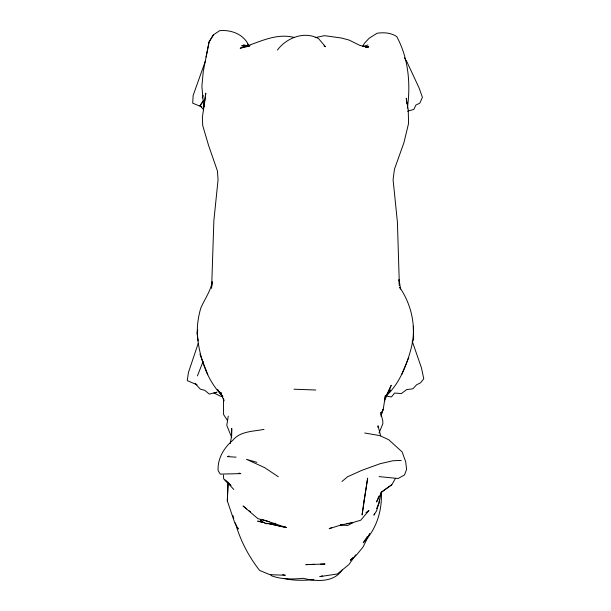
<?xml version="1.0" encoding="UTF-8"?>
<svg xmlns="http://www.w3.org/2000/svg" width="611" height="611" viewBox="0 0 611 611"><rect width="100%" height="100%" fill="white"/><g stroke="black" fill="none" stroke-linecap="round" stroke-linejoin="round"><path stroke-width="0.92" d="M231.653 435.926L231.737 428.502L231.523 436.246L230.255 443.609M211.62 288.445L213.858 220.831L218.051 179.802L217.44 170.988L208.542 145.319L202.707 125.515L202.378 117.411L205.792 93.124L204.082 106.604M237.549 527.316L238.214 528.996L234.815 523.016L227.323 500.905L228.071 482.843M227.323 500.905L228.109 482.209M211.834 285.933L212.193 281.747C210.581 291.409 204.448 299.382 200.736 308.28C197.689 318.797 196.444 329.619 197.88 340.503C200.683 360.543 207.923 381.531 222.587 396.073M407.346 108.193C410.829 84.173 408.492 58.083 396.722 36.576C390.941 32.658 383.769 32.284 377.056 33.246L369.097 38.272L364.408 43.35L362.598 46.52M379.5 499.141L379.064 502.754L376.536 510.895L373.901 515.165L374.589 513.507M228.254 416.152L226.788 425.302L231.668 437.438M247.524 43.793L248.967 46.13C244.4 34.491 231.416 29.549 219.662 30.672L213.422 34.858L209.115 41.815L203.295 71.288L201.882 86.212L203.784 107.704M206.044 57.129L209.115 41.815L213.422 34.858M197.743 330.024L197.032 332.774L198.231 340.801M385.564 396.57C399.441 383.83 406.682 365.401 411.356 347.537C416.519 326.9 411.646 304.95 399.8 287.468M198.277 343.229L188.44 372.45L187.249 380.6L197.048 384.831M380.913 416.106L383.242 409.271L385.419 395.409L384.525 400.793L391.223 385.289L386.618 395.004L390.635 389.948L386.534 394.874M197.429 375.887L203.104 361.414M202.218 98.035L203.211 95.522M379.041 433.031L382.86 423.644L382.73 420.376L380.477 412.333M378.95 496.071L376.521 502.005L381.822 491.863L391.796 484.744L395.477 478.413M401.74 374.451L408.782 357.45M376.651 508.543L379.064 502.754L381.325 492.023C382.303 510.529 376.498 529.47 363.224 542.774L367.379 536.473M412.234 342.305L413.624 339.059L413.357 326.19M369.67 533.449L363.033 547.044L356.412 555.086L350.393 560.264L352.753 557.706M382.035 411.699L383.242 409.271L380.943 414.495M342.534 569.437C334.301 582.596 316.582 581.725 303.3 578.289C292.784 579.312 281.923 579.488 271.826 575.921L270.505 574.623M205.579 60.481L193.152 95.453L192.694 103.152L201.844 106.978L200.011 105.68L203.387 100.777M355.816 554.78L348.843 564.602L337.356 573.973L319.813 576.631L322.486 575.852M203.142 101.205L200.011 105.68L203.715 109.766M277.432 50.033C286.597 37.676 304.576 30.756 318.667 38.707L325.48 46.742L323.998 45.84M341.977 481.483L347.606 476.756L361.636 470.424L380.202 463.68L393.102 460.732L401.213 460.442M365.943 512.69L368.96 510.445L360.811 520.175L351.753 522.909L341.144 524.902L329.214 528.714L331.72 527.553M391.796 484.744L381.104 492.367L381.822 491.863M352.654 522.787L347.674 525.475L340.312 525.002M229.026 456.027L227.429 456.638L236.136 457.15M362.751 46.535L367.906 45.008M407.506 111.194L413.907 109.392L415.824 105.145L419.856 103.076L422.422 97.332L419.039 87.824L406.781 61.566L404.398 57.869M245.492 46.818L250.044 45.695L240.169 48.216C257.857 43.053 275.538 32.414 294.571 37.569M315.2 37.622L324.494 35.667L341.679 38.058L349.217 40.112L359.696 45.336L368.28 47.498L365.531 47.307M264.005 429.396C253.42 431.465 240.238 431.083 232.867 440.241C223.985 447.634 217.333 458.815 218.142 470.646L220.235 474.098L240.803 473.617L238.985 473.097M346.429 523.635L351.753 522.909M366.867 46.719L368.746 46.528L363.041 46.558M313.917 579.702C303.911 580.511 293.44 580.763 283.687 578.411M314.413 564.274L305.828 564.656L325.052 564.014L320.622 564.121M340.396 524.757L343.229 524.681M275.668 523.444L265.701 523.68L260.149 520.221L261.829 520.74M270.245 523.36L275.668 523.375M294.028 389.222L315.826 390.009M379.072 476.595L398.089 478.52L404.535 474.938L406.605 469.317L405.681 461.725L402.091 451.88L388.741 439.76L379.866 435.62L364.714 433M248.203 46.566L241.75 45.726L247.065 46.742M387.42 396.295L391.483 396.951L394.561 393.064L401.404 393.53L406.59 389.635L412.929 388.779L416.587 384.793L420.605 382.769L423.751 378.789L421.475 367.921L412.219 341.182M269.329 521.702L257.918 518.647L243.048 506.007L246.791 508.932M265.021 522.84L257.628 521.137L264.097 522.581M266.87 523.245L286.292 527.545L283.916 526.292M267.801 523.406L286.292 527.545L262.295 519.549M282.717 574.661L285.299 575.249L269.825 574.668L259.568 570.391C248.517 556.209 240.123 540.101 235.319 522.756M222.878 396.753L220.327 396.134L213.865 392.926L216.936 392.224L209.336 394.087L204.67 390.276L200.316 389.131L195.192 383.571L196.429 384.411M256.903 462.328L246.477 459.327L264.632 467.621L278.333 476.756M243.659 44.74L248.02 46.184M249.036 510.681L250.533 511.85M233.776 489.472L225.092 480.032L230.973 485.501L223.733 479.009L223.366 475.06M221.442 394.378L217.325 389.329L222.74 396.913M227.613 420.742L223.58 414.525L223.443 398.525L223.993 400.243M221.579 393.835L220.701 392.308L223.962 401.03M399.739 287.414L400.587 289.049L399.044 279.563L399.38 285.62L397.417 222.244L393.079 179.626L394.462 169.194L403.932 142.646L408.583 123.384L408.232 109.69L406.262 98.302L406.468 100.135M199.934 354.113L207.793 374.757M232.883 515.592L233.799 518.281M380.668 435.788L378.003 425.768L378.056 427.585M406.666 101.968L406.873 103.801M364.034 500.829L362.094 514.943L367.654 478.115L364.034 500.829"/></g></svg>
